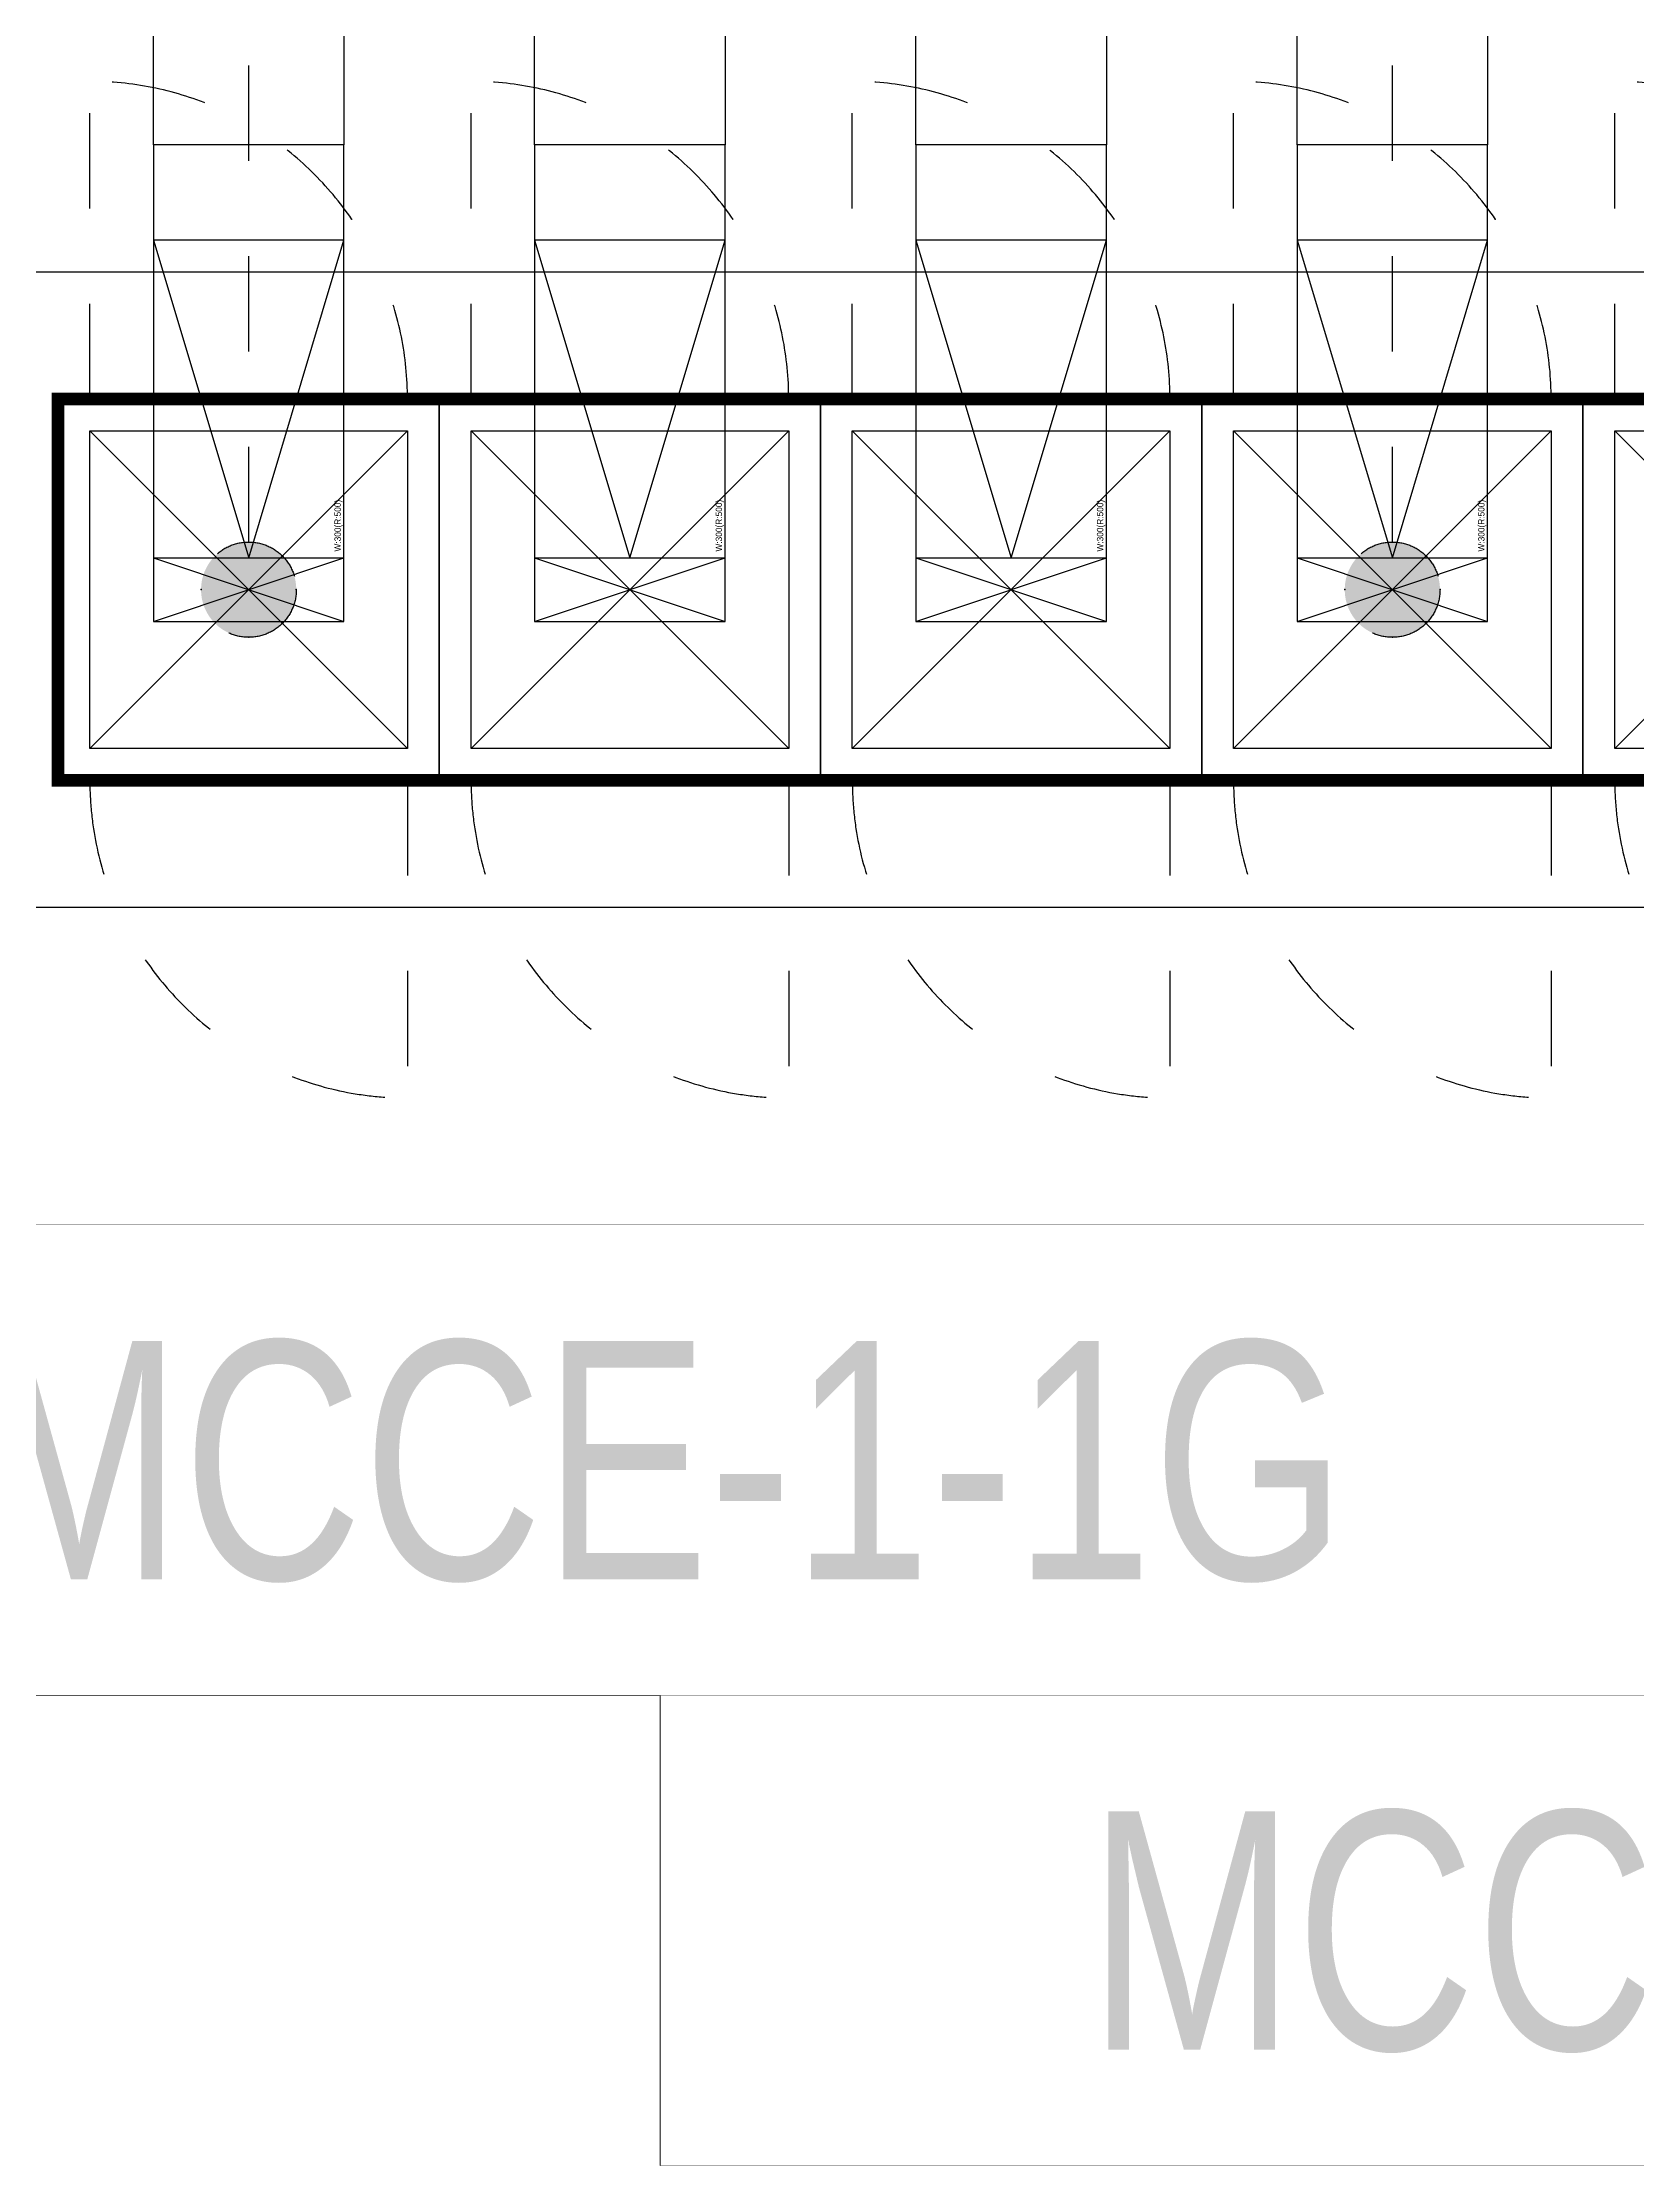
# Model space of a CAD drawing. Header units: millimetres. Extents: x 88028 to 500787, y -530175 to 1035835.
# Drawn here: x 113679 to 116189, y -261575 to -258234 of the extents above; entities that cross this region are included whole.
import ezdxf
from ezdxf.enums import TextEntityAlignment as Align

# ---------------------------------------------------------------- set-up
doc = ezdxf.new("R2010")
doc.units = ezdxf.units.MM
doc.header["$LTSCALE"] = 150
doc.linetypes.add('CONTINOUS', pattern=[0])
doc.linetypes.add('D1', pattern=[3, 1, -1, 1])
for name, color, linetype in [('------01 Motor Control Panel or Center', 4, 'Continuous'), ('-----00 LV_CABLE', 2, 'Continuous'), ('-----26 Electrical Cable Tray', 200, 'Continuous')]:
    doc.layers.add(name, color=color, linetype=linetype)
doc.styles.add('ELEC', font='')
doc.styles.get("Standard").update_dxf_attribs({"font": ''})
doc.styles.get('ELEC').set_extended_font_data('Dotum')
doc.styles.get('Standard').set_extended_font_data('Dotum')

# ---------------------------------------------------------------- blocks, each defined once
blk = doc.blocks.new('*U21')
at = {"color": 0}
for p, q in [((150, 600), (-150, 600)), ((-150, 600), (0, 100)), ((0, 100), (150, 600)), ((-150, 100), (150, 100)), ((-150, 0), (150, 100)), ((-150, 100), (150, 0))]:
    blk.add_line(p, q, dxfattribs=at)
blk.add_lwpolyline([(-150, 750), (-150, 0), (150, 0), (150, 750)], close=True, dxfattribs=at)
blk.add_text('W:300(R:500)', height=10, rotation=90, dxfattribs=at).set_placement((140, 110), align=Align.MIDDLE_LEFT)
blk = doc.blocks.new('A06')
at = {"color": 1}
for p, q in [((-250, 250), (250, -250)), ((250, 250), (-250, -250))]:
    blk.add_line(p, q, dxfattribs=at)
at = {"color": 1, "linetype": 'D1'}
for p, q in [((300, 250), (800, 250)), ((-300, -250), (-800, -250))]:
    blk.add_line(p, q, dxfattribs=at)
blk.add_lwpolyline([(-300, 300), (300, 300), (300, -300), (-300, -300)], close=True)
at = {"color": 1}
blk.add_lwpolyline([(-250, 250), (250, 250), (250, -250), (-250, -250)], close=True, dxfattribs=at)
at = {"color": 1, "linetype": 'D1'}
for centre, start, end in [((-300, -250), 90, 180), ((300, 250), 270, 0)]:
    blk.add_arc(centre, 500, start, end, dxfattribs=at)
blk = doc.blocks.new('11')
at = {"linetype": 'D1'}
h = blk.add_hatch(color=256, dxfattribs=at)
edge = h.paths.add_edge_path()
edge.add_arc((0, 0), 75, 0, 360)
blk.add_circle((0, 0), 75, dxfattribs=at)
for p in [(0, 75), (-75, 0), (75, 0), (0, -75)]:
    blk.add_point(p, dxfattribs=at)

msp = doc.modelspace()

# ---------------------------------------------------------------- linework, layer by layer
at = {"layer": '------01 Motor Control Panel or Center', "const_width": 20, "elevation": 0}
msp.add_lwpolyline([(119103.6, -259395.1), (113703.6, -259395.1), (113703.6, -258795.1), (119103.6, -258795.1)], close=True, dxfattribs=at)
msp.add_lwpolyline([(119103.6, -259395.1), (113703.6, -259395.1), (113703.6, -258795.1), (119103.6, -258795.1)], close=True, dxfattribs=at)
at = {"layer": '------01 Motor Control Panel or Center', "linetype": 'CONTINOUS', "elevation": 0}
msp.add_lwpolyline([(116403.6, -260095.1), (116403.6, -260835.1), (112900.4, -260835.1), (112900.4, -260095.1)], close=True, dxfattribs=at)
at = {"layer": '-----00 LV_CABLE', "linetype": 'D1', "elevation": 0}
msp.add_lwpolyline([(114003.6, -259020.1), (114003.6, -256090.1)], dxfattribs=at)
msp.add_lwpolyline([(115803.6, -259020.1), (115803.6, -257295.4, 0.414214), (115503.6, -256995.4), (114782.3, -256995.4)], format="xyb", dxfattribs=at)
at = {"layer": '-----26 Electrical Cable Tray', "elevation": 0}
for points in [[(114153.6, -257295.4), (114153.6, -258395.1), (113853.6, -258395.1), (113853.6, -257295.4)], [(114753.6, -257295.4), (114753.6, -258395.1), (114453.6, -258395.1), (114453.6, -257295.4)], [(115353.6, -257295.4), (115353.6, -258395.1), (115053.6, -258395.1), (115053.6, -257295.4)], [(115953.6, -257295.4), (115953.6, -258395.1), (115653.6, -258395.1), (115653.6, -257295.4)]]:
    msp.add_lwpolyline(points, close=True, dxfattribs=at)
at = {"elevation": 0}
msp.add_lwpolyline([(119303.6, -259595.1), (113503.6, -259595.1), (113503.6, -258595.1), (119303.6, -258595.1)], close=True, dxfattribs=at)
msp.add_lwpolyline([(119303.6, -259595.1), (113503.6, -259595.1), (113503.6, -258595.1), (119303.6, -258595.1)], close=True, dxfattribs=at)

# ---------------------------------------------------------------- block references
at = {"layer": '------01 Motor Control Panel or Center', "rotation": 89.99999999999997}
for p in [(114003.6, -259095.1), (114003.6, -259095.1), (114603.6, -259095.1), (114603.6, -259095.1), (115203.6, -259095.1), (115203.6, -259095.1), (115803.6, -259095.1), (115803.6, -259095.1), (116403.6, -259095.1), (116403.6, -259095.1)]:
    msp.add_blockref('A06', p, dxfattribs=at)
at = {"layer": '-----00 LV_CABLE', "linetype": 'D1'}
for p in [(114003.6, -259095.1), (115803.6, -259095.1)]:
    msp.add_blockref('11', p, dxfattribs=at)
at = {"layer": '-----26 Electrical Cable Tray'}
for p in [(114003.6, -259145.1), (114003.6, -259145.1), (114603.6, -259145.1), (114603.6, -259145.1), (115203.6, -259145.1), (115203.6, -259145.1), (115803.6, -259145.1), (115803.6, -259145.1)]:
    msp.add_blockref('*U21', p, dxfattribs=at)

# ---------------------------------------------------------------- next in the draw order: wipeouts: each hides what was drawn before it
msp.add_wipeout([(112900.4, -260095.1), (116403.6, -260095.1), (116403.6, -260835.1), (112900.4, -260835.1)]).translate(0, 0, 0).dxf.layer = '------01 Motor Control Panel or Center'

# ---------------------------------------------------------------- next in the draw order: linework, layer by layer
at = {"layer": '------01 Motor Control Panel or Center', "linetype": 'CONTINOUS', "elevation": 0}
msp.add_lwpolyline([(118155.1, -260835.1), (118155.1, -261575.1), (114652, -261575.1), (114652, -260835.1)], close=True, dxfattribs=at)

# ---------------------------------------------------------------- next in the draw order: wipeouts: each hides what was drawn before it
msp.add_wipeout([(114652, -260835.1), (118155.1, -260835.1), (118155.1, -261575.1), (114652, -261575.1)]).translate(0, 0, 0).dxf.layer = '------01 Motor Control Panel or Center'

# ---------------------------------------------------------------- next in the draw order: linework, layer by layer
msp.add_lwpolyline([(116403.6, -260095.1), (116403.6, -260835.1), (112900.4, -260835.1), (112900.4, -260095.1)], close=True, dxfattribs=at)

# ---------------------------------------------------------------- next in the draw order: wipeouts: each hides what was drawn before it
msp.add_wipeout([(112900.4, -260095.1), (116403.6, -260095.1), (116403.6, -260835.1), (112900.4, -260835.1)]).translate(0, 0, 0).dxf.layer = '------01 Motor Control Panel or Center'

# ---------------------------------------------------------------- next in the draw order: linework, layer by layer
msp.add_lwpolyline([(118155.1, -260835.1), (118155.1, -261575.1), (114652, -261575.1), (114652, -260835.1)], close=True, dxfattribs=at)

# ---------------------------------------------------------------- next in the draw order: texts
at = {"layer": '------01 Motor Control Panel or Center', "linetype": 'CONTINOUS', "style": 'ELEC', "width": 0.8}
msp.add_text('MCCE-1-1G', height=375, dxfattribs=at).set_placement((114652, -260465.1, 0), align=Align.MIDDLE)
msp.add_text('MCCE-1-1G', height=375, dxfattribs=at).set_placement((114652, -260465.1, 0), align=Align.MIDDLE)

# ---------------------------------------------------------------- next in the draw order: wipeouts: each hides what was drawn before it
msp.add_wipeout([(114652, -260835.1), (118155.1, -260835.1), (118155.1, -261575.1), (114652, -261575.1)]).translate(0, 0, 0).dxf.layer = '------01 Motor Control Panel or Center'

# ---------------------------------------------------------------- next in the draw order: texts
msp.add_text('MCCE-1-2G', height=375, dxfattribs=at).set_placement((116403.6, -261205.1, 0), align=Align.MIDDLE)
msp.add_text('MCCE-1-2G', height=375, dxfattribs=at).set_placement((116403.6, -261205.1, 0), align=Align.MIDDLE)

doc.saveas('drawing.dxf')
